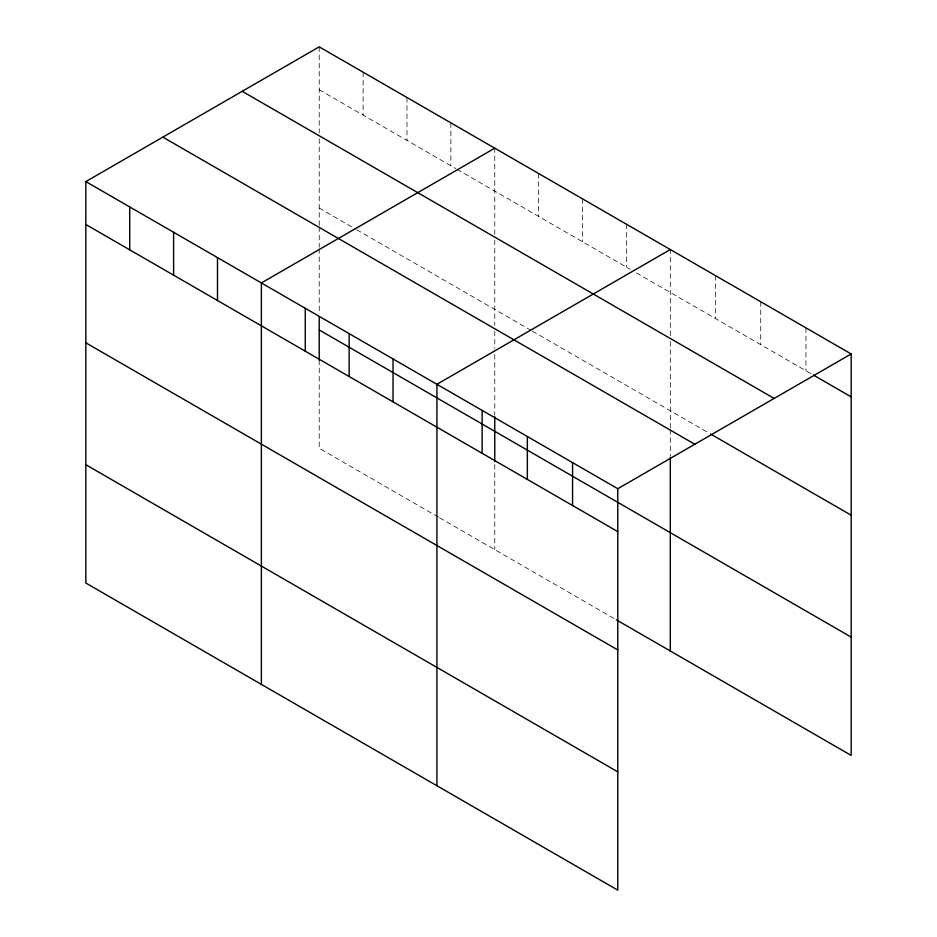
<?xml version="1.0" encoding="UTF-8"?>
<svg xmlns="http://www.w3.org/2000/svg" width="937" height="937" viewBox="0 0 937 937"><rect width="100%" height="100%" fill="white"/><g stroke="black" fill="none" stroke-linecap="round" stroke-linejoin="round"><path stroke-width="0.7" stroke-dasharray="4.68 3.51" d="M494.759 240.153L494.759 325.373M494.759 234.379L494.759 148.198M670.306 341.501L670.306 428.174M670.306 335.727L670.306 249.547M319.224 89.753L455.897 168.66M457.151 169.374L630.179 269.282M636.446 272.901L812.227 374.39M319.224 208.061L355.58 229.061M356.833 229.788L531.127 330.41M532.38 331.136L709.239 433.245M438.34 517.06L319.224 448.284L319.224 360.265M439.594 517.786L615.14 619.134M805.949 327.868L805.949 370.759M760.739 301.761L760.739 344.652M715.517 275.654L715.517 318.545M670.306 429.626L670.306 455.757M626.42 224.212L626.42 267.104M582.533 198.878L582.533 241.769M538.646 173.532L538.646 216.435M494.759 331.183L494.759 348.599M494.759 354.397L494.759 415.349M494.759 464.506L494.759 549.632M450.873 122.864L450.873 165.755M406.986 97.53L406.986 140.421M363.111 72.184L363.111 115.087M319.224 46.85L319.224 133.031M319.224 138.805L319.224 225.477M319.224 226.93L319.224 247.251M319.224 248.703L319.224 314"/><path stroke-width="1.41" d="M85.829 181.591L617.776 488.716L617.776 890.15L85.829 583.037L85.829 181.591L319.224 46.85L851.171 353.963L851.171 755.409L616.394 619.861M494.759 148.198L261.376 282.939L261.376 684.385M670.306 249.547L436.923 384.287L436.923 785.733M617.776 488.716L851.171 353.963M813.492 375.105L851.171 396.866M242.203 91.311L774.149 398.436M710.492 433.972L851.171 515.186M162.851 137.13L694.797 444.243M319.224 329.965L851.171 637.09M85.829 224.493L617.776 531.607M85.829 342.813L617.776 649.927M85.829 464.717L617.776 771.83M670.306 457.197L670.306 650.981M572.566 462.609L572.566 505.5M527.344 436.501L527.344 479.404M494.759 416.801L494.759 461.613M482.133 410.394L482.133 453.297M393.036 358.953L393.036 401.856M349.15 333.619L349.15 376.51M319.224 316.905L319.224 360.265M305.263 308.285L305.263 351.176M217.489 257.605L217.489 300.508M173.603 232.271L173.603 275.162M129.716 206.936L129.716 249.828"/></g></svg>
